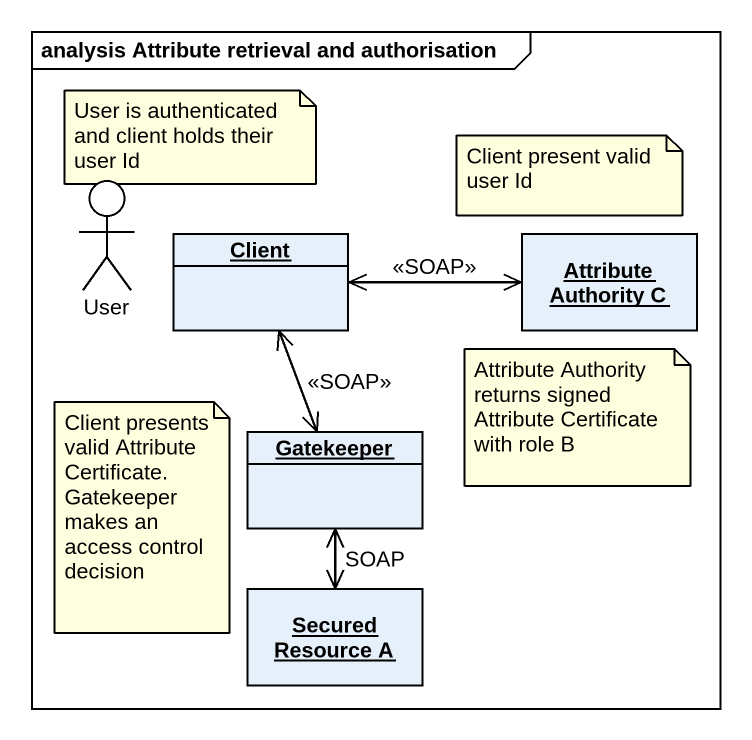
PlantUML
@startuml
mainframe analysis Attribute retrieval and authorisation
allowmixing
hide circle
hide empty members
actor User
object Client
object "Attribute Authority C" as Attribute_Authority_C
object Gatekeeper
object "Secured Resource A" as Secured_Resource_A
Client -right-> Attribute_Authority_C : <<SOAP>>
Client --> Gatekeeper : <<SOAP>>
Attribute_Authority_C -left-> Client
Gatekeeper -up-> Client
Gatekeeper --> Secured_Resource_A : SOAP
Secured_Resource_A -up-> Gatekeeper
note as N1
  User is authenticated and client holds their user Id
end note
note as N2
  Client present valid user Id
end note
note as N3
  Attribute Authority returns signed Attribute Certificate with role B
end note
note as N4
  Client presents valid Attribute Certificate. Gatekeeper makes an access control decision
end note
@enduml
